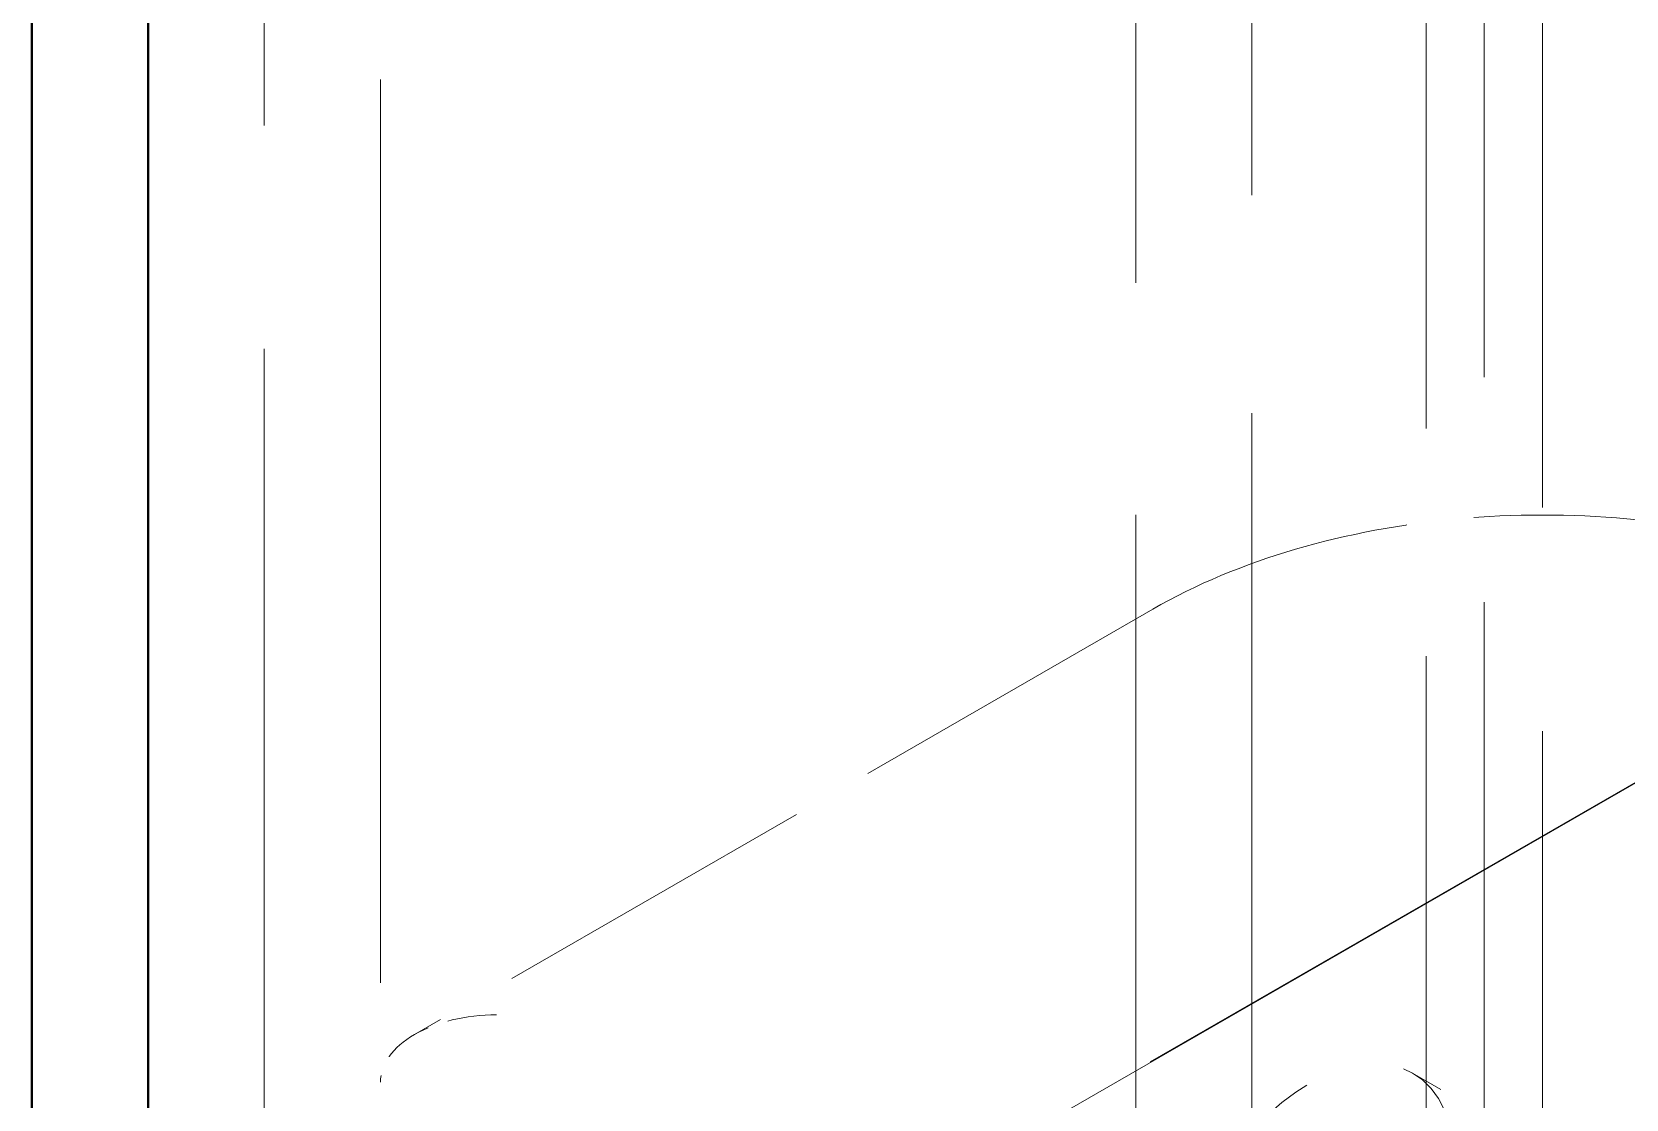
# Model space of a CAD drawing. Header units: millimetres. Extents: x 0 to 2378, y 0 to 1682.
# Drawn here: x 2102.78 to 2110.54, y 1449.29 to 1454.48 of the extents above; entities that cross this region are included whole.
import ezdxf

# ---------------------------------------------------------------- set-up
doc = ezdxf.new("R2010")
doc.units = ezdxf.units.MM
doc.header["$LTSCALE"] = 2
doc.linetypes.add('DASHED', pattern=[0.2067, 0.1654, -0.0413])
doc.layers.add('가려진 것(ISO)', color=2, linetype='DASHED', lineweight=18)
doc.layers.add('가시적인 것(ISO)', color=3, linetype='Continuous', lineweight=40)

msp = doc.modelspace()

# ---------------------------------------------------------------- linework, layer by layer
at = {"layer": '가려진 것(ISO)', "ltscale": 13.269882}
msp.add_line((2109.8483, 1539.4777), (2109.8483, 1413.9012), dxfattribs=at)
at = {"layer": '가려진 것(ISO)', "ltscale": 13.16608}
for p, q in [((2110.1312, 1414.0666), (2110.1312, 1538.6608)), ((2103.9086, 1410.4833), (2103.9086, 1535.0775))]:
    msp.add_line(p, q, dxfattribs=at)
at = {"layer": '가려진 것(ISO)', "ltscale": 12.83912}
msp.add_line((2108.7169, 1416.5325), (2108.7169, 1529.354), dxfattribs=at)
at = {"layer": '가려진 것(ISO)', "ltscale": 13.288179}
msp.add_line((2104.4743, 1514.6767), (2104.4743, 1447.3108), dxfattribs=at)
at = {"layer": '가려진 것(ISO)', "ltscale": 13.41253}
msp.add_line((2109.5655, 1413.7384), (2109.5655, 1459.0692), dxfattribs=at)
at = {"layer": '가려진 것(ISO)', "ltscale": 13.668013}
msp.add_line((2108.1513, 1457.7817), (2108.1513, 1416.2068), dxfattribs=at)
at = {"layer": '가려진 것(ISO)', "ltscale": 4.840015}
msp.add_line((2108.2345, 1451.672), (2104.6408, 1449.6025), dxfattribs=at)
at = {"layer": '가려진 것(ISO)', "ltscale": 12.578616}
msp.add_line((2111.8282, 1451.5456), (2104.4743, 1447.3108), dxfattribs=at)
at = {"layer": '가려진 것(ISO)', "ltscale": 13.546203}
msp.add_line((2111.2625, 1451.2174), (2103.3429, 1446.6568), dxfattribs=at)
at = {"layer": '가려진 것(ISO)', "ltscale": 5.33305}
msp.add_line((2113.4586, 1447.1345), (2109.4988, 1449.4148), dxfattribs=at)
at = {"layer": '가려진 것(ISO)', "ltscale": 0.727532}
msp.add_ellipse((2105.04, 1449.3708), major_axis=(0.5657, 0), ratio=0.578093, start_param=1.570796, end_param=3.141593, dxfattribs=at)
at = {"layer": '가려진 것(ISO)', "ltscale": 5.983681}
msp.add_ellipse((2108.9998, 1448.5482), major_axis=(-0.499, -0.8666), ratio=0.578093, dxfattribs=at)
at = {"layer": '가려진 것(ISO)', "ltscale": 3.96278}
msp.add_open_spline([(2108.2345, 1451.672), (2108.4436, 1451.7924), (2108.6782, 1451.8897), (2109.1797, 1452.0369), (2109.4467, 1452.0866), (2109.992, 1452.1363), (2110.2703, 1452.1363), (2110.8156, 1452.0866), (2111.0826, 1452.0369), (2111.5841, 1451.8897), (2111.8187, 1451.7924), (2112.0278, 1451.672)], degree=3, knots=[1.570796, 1.570796, 1.570796, 1.570796, 1.884956, 1.884956, 2.199115, 2.199115, 2.513274, 2.513274, 2.827433, 2.827433, 3.141593, 3.141593, 3.141593, 3.141593], dxfattribs=at)
at = {"layer": '가시적인 것(ISO)'}
for p, q in [((2103.3429, 1515.3307), (2103.3429, 1446.6568)), ((2102.7772, 1409.8293), (2102.7772, 1457.5899))]:
    msp.add_line(p, q, dxfattribs=at)

doc.saveas('drawing.dxf')
